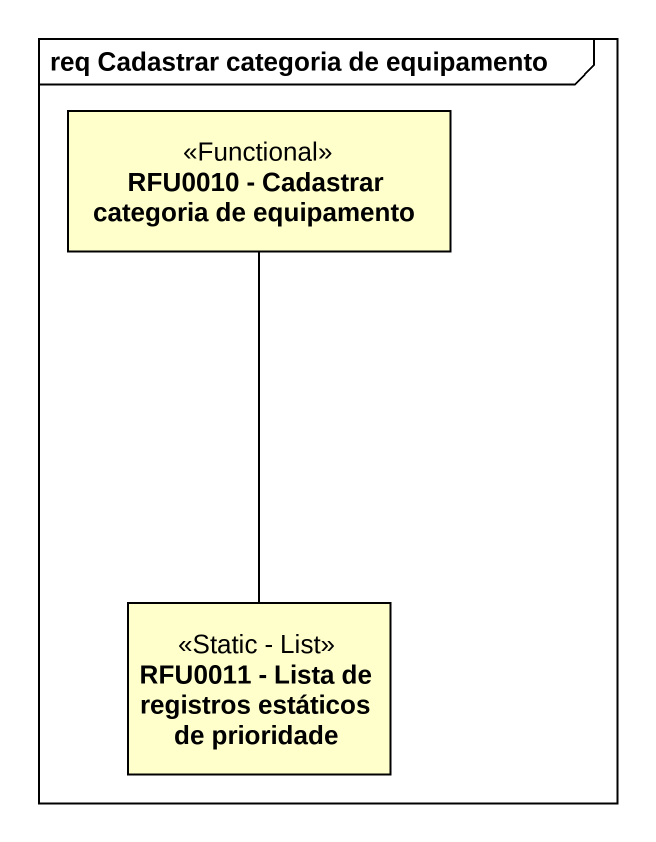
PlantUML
@startuml
mainframe req Cadastrar categoria de equipamento
hide circle
hide empty members
class "RFU0010 - Cadastrar categoria de equipamento" as RFU0010_Cadastrar_categoria <<Functional>>
class "RFU0011 - Lista de registros estáticos de prioridade" as RFU0011_Lista_de_registros <<Static - List>>
RFU0011_Lista_de_registros -up- RFU0010_Cadastrar_categoria
@enduml
